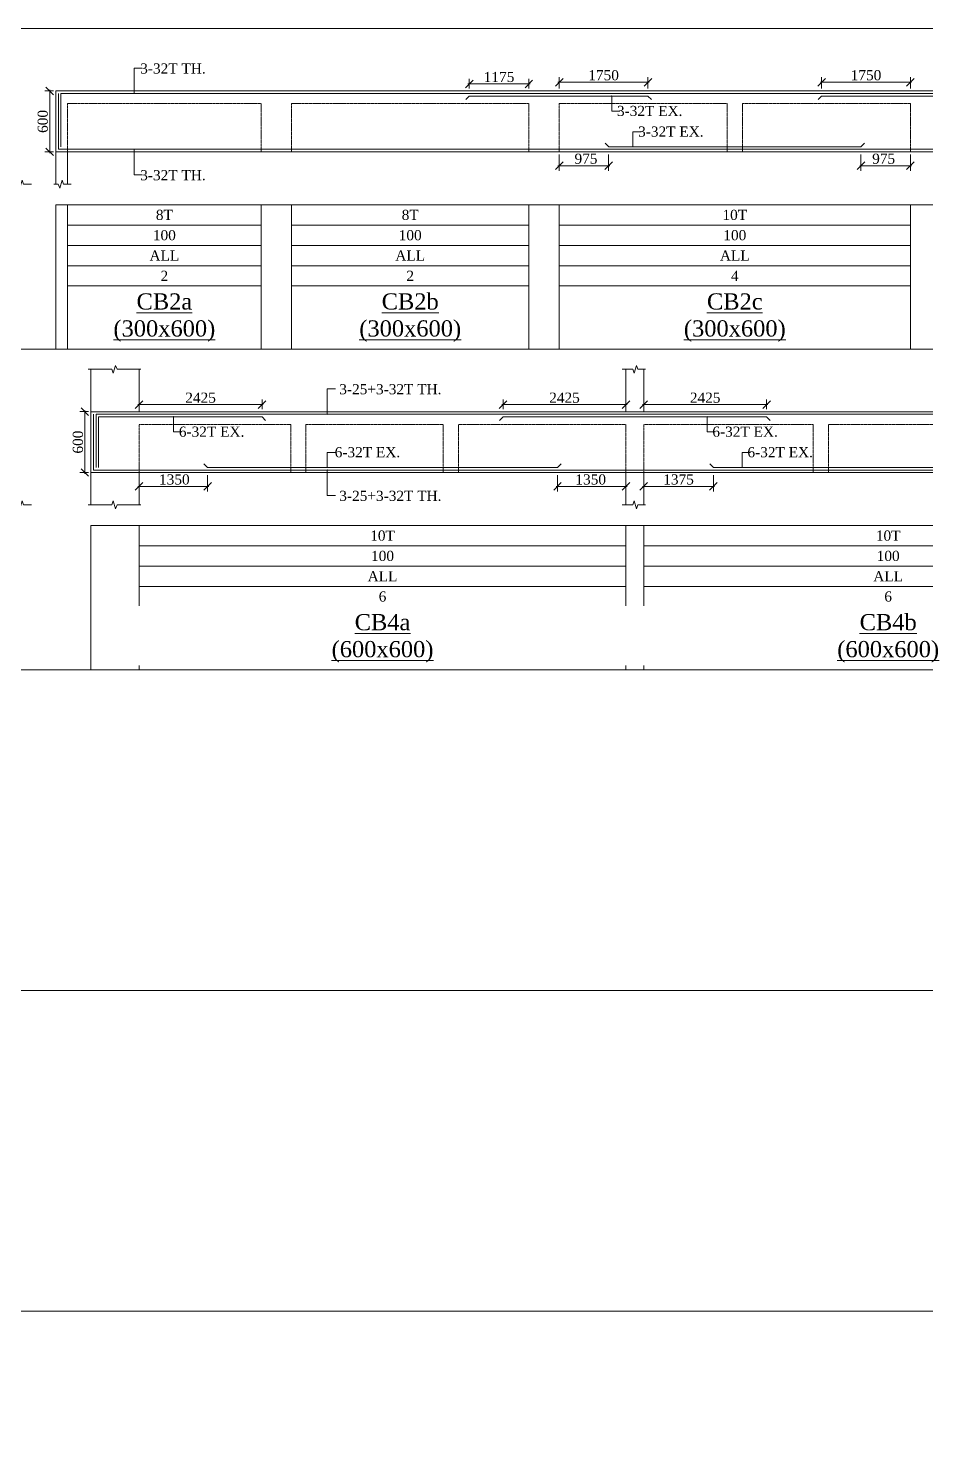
# Model space of a CAD drawing. Header units: inches. Extents: x 11017527 to 11245450, y -2821070 to -2693013.
# Drawn here: x 11215560 to 11233258, y -2753310 to -2725269 of the extents above; entities that cross this region are included whole.
import ezdxf
from ezdxf.enums import TextEntityAlignment as Align

# ---------------------------------------------------------------- set-up
doc = ezdxf.new("R2010")
doc.units = ezdxf.units.IN
doc.header["$LTSCALE"] = 0.5
doc.header["$MEASUREMENT"] = 0
doc.linetypes.add('HIDDEN', pattern=[9.525, 6.35, -3.175])
doc.layers.get('0').update_dxf_attribs({"lineweight": 0})
for name, color, linetype, lineweight in [('S-CUT OUT LINE', 9, 'Continuous', 9), ('S-DIM L.S.', 4, 'Continuous', 9), ('S-L.S.SECTION', 5, 'Continuous', 9), ('S-L.S.SLAB LINE', 8, 'HIDDEN', 5), ('S-L.S.STEEL', 6, 'Continuous', 15), ('S-SECTION MARK', 7, 'Continuous', 0), ('S-SHEET', 251, 'Continuous', 0), ('S-TEXT', 7, 'Continuous', 0), ('S-TEXT L.S. BEAM NO.', 30, 'Continuous', 5), ('S-TEXT. L.S.', 7, 'Continuous', 13)]:
    doc.layers.add(name, color=color, linetype=linetype, lineweight=lineweight)
doc.styles.add('135', font='arial.ttf', dxfattribs={"width": 0.8, "height": 135})
doc.styles.get("Standard").update_dxf_attribs({"font": 'times.ttf'})
doc.styles.add('TEXT', font='times.ttf')
doc.dimstyles.new('75', dxfattribs={"dimtxt": 135, "dimasz": 90, "dimexe": 0.1, "dimexo": 0.03, "dimgap": 0.09, "dimtad": 1, "dimdec": 0, "dimzin": 0, "dimdsep": 46, "dimtxsty": '135', "dimblk": 'ARCHTICK', "dimcen": 0.09, "dimclrd": 256, "dimclre": 256, "dimclrt": 256, "dimadec": 0, "dimazin": 0, "dimtfac": 1, "dimtdec": 0, "dimtofl": 0, "dimtmove": 1, "dimatfit": 3, "dimldrblk": 'DOTSMALL', "dimfxl": 1, "dimtolj": 1, "dimtzin": 0, "dimlwd": -1, "dimlwe": -1, "dimarcsym": 0})
doc.dimstyles.new('SETU_1', dxfattribs={"dimtxt": 200, "dimasz": 150, "dimexe": 100, "dimexo": 50, "dimgap": 35, "dimtad": 1, "dimdec": 0, "dimzin": 0, "dimdsep": 46, "dimtxsty": 'Standard', "dimblk": 'OBLIQUE', "dimcen": 150, "dimdle": 25, "dimclrd": 4, "dimclre": 7, "dimclrt": 256, "dimadec": 0, "dimazin": 0, "dimtfac": 1, "dimtdec": 0, "dimtofl": 0, "dimtmove": 1, "dimatfit": 3, "dimfxl": 1, "dimtolj": 1, "dimtzin": 0, "dimlwd": -1, "dimlwe": 5, "dimarcsym": 1})

# ---------------------------------------------------------------- blocks, each defined once
blk = doc.blocks.new('_Oblique')
at = {"color": 0, "linetype": 'ByBlock', "lineweight": -2}
blk.add_line((-0.5, -0.5), (0.5, 0.5), dxfattribs=at)
blk = doc.blocks.new('*D231')
at = {"layer": 'S-DIM L.S.', "color": 7, "lineweight": 5, "transparency": 16777216}
for p, q in [((11216051, -2726502), (11215880, -2726502)), ((11216051, -2727702), (11215880, -2727702))]:
    blk.add_line(p, q, dxfattribs=at)
at = {"layer": 'S-DIM L.S.', "color": 6, "transparency": 16777216}
blk.add_line((11215980, -2727727), (11215980, -2726477), dxfattribs=at)
at = {"layer": 'S-DIM L.S.', "color": 6, "transparency": 16777216, "xscale": 150, "yscale": 150, "zscale": 150}
for p, rotation in [((11215980, -2726502), 90), ((11215980, -2727702), 270)]:
    blk.add_blockref('_Oblique', p, dxfattribs=dict(at, rotation=rotation))
at = {"layer": 'S-DIM L.S.', "transparency": 16777216, "insert": (11215843, -2727102), "char_height": 200, "attachment_point": 5, "rotation": 90, "style": 'TEXT'}
blk.add_mtext('\\A1;600', dxfattribs=at)
blk = doc.blocks.new('_ArchTick')
at = {"color": 0, "linetype": 'ByBlock', "const_width": 0.15}
blk.add_lwpolyline([(-0.5, -0.5), (0.5, 0.5)], dxfattribs=at)
blk = doc.blocks.new('*D224')
at = {"layer": 'S-DIM L.S.', "color": 7, "lineweight": 5, "transparency": 16777216}
for p, q in [((11231983, -2727752), (11231983, -2728077)), ((11232958, -2727752), (11232958, -2728077))]:
    blk.add_line(p, q, dxfattribs=at)
at = {"layer": 'S-DIM L.S.', "color": 7, "transparency": 16777216}
blk.add_line((11232983, -2727977), (11231958, -2727977), dxfattribs=at)
at = {"layer": 'S-DIM L.S.', "color": 7, "transparency": 16777216, "xscale": 150, "yscale": 150, "zscale": 150, "rotation": 180}
blk.add_blockref('_Oblique', (11231983, -2727977), dxfattribs=at)
at = {"layer": 'S-DIM L.S.', "color": 7, "transparency": 16777216, "xscale": 150, "yscale": 150, "zscale": 150}
blk.add_blockref('_Oblique', (11232958, -2727977), dxfattribs=at)
at = {"layer": 'S-DIM L.S.', "transparency": 16777216, "insert": (11232431, -2727839), "char_height": 200, "attachment_point": 5, "style": 'TEXT'}
blk.add_mtext('\\A1;975', dxfattribs=at)
blk = doc.blocks.new('*D225')
at = {"layer": 'S-DIM L.S.', "color": 7, "transparency": 16777216}
blk.add_line((11231183, -2726329), (11232983, -2726329), dxfattribs=at)
at = {"layer": 'S-DIM L.S.', "color": 7, "lineweight": 5, "transparency": 16777216}
for p, q in [((11231208, -2726452), (11231208, -2726229)), ((11232958, -2726452), (11232958, -2726229))]:
    blk.add_line(p, q, dxfattribs=at)
at = {"layer": 'S-DIM L.S.', "color": 7, "transparency": 16777216, "xscale": 150, "yscale": 150, "zscale": 150, "rotation": 180}
blk.add_blockref('_Oblique', (11231208, -2726329), dxfattribs=at)
at = {"layer": 'S-DIM L.S.', "color": 7, "transparency": 16777216, "xscale": 150, "yscale": 150, "zscale": 150}
blk.add_blockref('_Oblique', (11232958, -2726329), dxfattribs=at)
at = {"layer": 'S-DIM L.S.', "transparency": 16777216, "insert": (11232083, -2726192), "char_height": 200, "attachment_point": 5, "style": 'TEXT'}
blk.add_mtext('\\A1;1750', dxfattribs=at)
blk = doc.blocks.new('*D226')
at = {"layer": 'S-DIM L.S.', "color": 7, "transparency": 16777216}
blk.add_line((11225456, -2726364), (11224231, -2726364), dxfattribs=at)
at = {"layer": 'S-DIM L.S.', "color": 7, "lineweight": 5, "transparency": 16777216}
for p, q in [((11224256, -2726452), (11224256, -2726264)), ((11225431, -2726452), (11225431, -2726264))]:
    blk.add_line(p, q, dxfattribs=at)
at = {"layer": 'S-DIM L.S.', "color": 7, "transparency": 16777216, "xscale": 150, "yscale": 150, "zscale": 150, "rotation": 180}
blk.add_blockref('_Oblique', (11224256, -2726364), dxfattribs=at)
at = {"layer": 'S-DIM L.S.', "color": 7, "transparency": 16777216, "xscale": 150, "yscale": 150, "zscale": 150}
blk.add_blockref('_Oblique', (11225431, -2726364), dxfattribs=at)
at = {"layer": 'S-DIM L.S.', "transparency": 16777216, "insert": (11224844, -2726227), "char_height": 200, "attachment_point": 5, "style": 'TEXT'}
blk.add_mtext('\\A1;1175', dxfattribs=at)
blk = doc.blocks.new('*D227')
at = {"layer": 'S-DIM L.S.', "color": 7, "lineweight": 5, "transparency": 16777216}
for p, q in [((11226031, -2727752), (11226031, -2728077)), ((11227006, -2727752), (11227006, -2728077))]:
    blk.add_line(p, q, dxfattribs=at)
at = {"layer": 'S-DIM L.S.', "color": 7, "transparency": 16777216}
blk.add_line((11226006, -2727977), (11227031, -2727977), dxfattribs=at)
at = {"layer": 'S-DIM L.S.', "color": 7, "transparency": 16777216, "xscale": 150, "yscale": 150, "zscale": 150, "rotation": 180}
blk.add_blockref('_Oblique', (11226031, -2727977), dxfattribs=at)
at = {"layer": 'S-DIM L.S.', "color": 7, "transparency": 16777216, "xscale": 150, "yscale": 150, "zscale": 150}
blk.add_blockref('_Oblique', (11227006, -2727977), dxfattribs=at)
at = {"layer": 'S-DIM L.S.', "transparency": 16777216, "insert": (11226559, -2727839), "char_height": 200, "attachment_point": 5, "style": 'TEXT'}
blk.add_mtext('\\A1;975', dxfattribs=at)
blk = doc.blocks.new('*D228')
at = {"layer": 'S-DIM L.S.', "color": 7, "transparency": 16777216}
blk.add_line((11227806, -2726329), (11226006, -2726329), dxfattribs=at)
at = {"layer": 'S-DIM L.S.', "color": 7, "lineweight": 5, "transparency": 16777216}
for p, q in [((11226031, -2726452), (11226031, -2726229)), ((11227781, -2726452), (11227781, -2726229))]:
    blk.add_line(p, q, dxfattribs=at)
at = {"layer": 'S-DIM L.S.', "color": 7, "transparency": 16777216, "xscale": 150, "yscale": 150, "zscale": 150}
for p, rotation in [((11226031, -2726329), 179.9999996677906), ((11227781, -2726329), 359.9999996677906)]:
    blk.add_blockref('_Oblique', p, dxfattribs=dict(at, rotation=rotation))
at = {"layer": 'S-DIM L.S.', "transparency": 16777216, "insert": (11226906, -2726192), "char_height": 200, "attachment_point": 5, "rotation": 360, "style": 'TEXT'}
blk.add_mtext('\\A1;1750', dxfattribs=at)
blk = doc.blocks.new('*D252')
at = {"layer": 'S-DIM L.S.', "color": 7, "lineweight": 5, "transparency": 16777216}
for p, q in [((11216743, -2732825), (11216572, -2732825)), ((11216743, -2734025), (11216572, -2734025))]:
    blk.add_line(p, q, dxfattribs=at)
at = {"layer": 'S-DIM L.S.', "color": 6, "transparency": 16777216}
blk.add_line((11216672, -2734050), (11216672, -2732800), dxfattribs=at)
at = {"layer": 'S-DIM L.S.', "color": 6, "transparency": 16777216, "xscale": 150, "yscale": 150, "zscale": 150}
for p, rotation in [((11216672, -2732825), 90), ((11216672, -2734025), 270)]:
    blk.add_blockref('_Oblique', p, dxfattribs=dict(at, rotation=rotation))
at = {"layer": 'S-DIM L.S.', "transparency": 16777216, "insert": (11216536, -2733425), "char_height": 200, "attachment_point": 5, "rotation": 90, "style": 'TEXT'}
blk.add_mtext('\\A1;600', dxfattribs=at)
blk = doc.blocks.new('*D253')
at = {"layer": 'S-DIM L.S.', "color": 7, "lineweight": 5, "transparency": 16777216}
for p, q in [((11217743, -2732775), (11217743, -2732587)), ((11220168, -2732775), (11220168, -2732587))]:
    blk.add_line(p, q, dxfattribs=at)
at = {"layer": 'S-DIM L.S.', "color": 7, "transparency": 16777216}
blk.add_line((11217718, -2732687), (11220193, -2732687), dxfattribs=at)
at = {"layer": 'S-DIM L.S.', "color": 7, "transparency": 16777216, "xscale": 150, "yscale": 150, "zscale": 150, "rotation": 180}
blk.add_blockref('_Oblique', (11217743, -2732687), dxfattribs=at)
at = {"layer": 'S-DIM L.S.', "color": 7, "transparency": 16777216, "xscale": 150, "yscale": 150, "zscale": 150}
blk.add_blockref('_Oblique', (11220168, -2732687), dxfattribs=at)
at = {"layer": 'S-DIM L.S.', "transparency": 16777216, "insert": (11218956, -2732551), "char_height": 200, "attachment_point": 5, "style": 'TEXT'}
blk.add_mtext('\\A1;2425', dxfattribs=at)
blk = doc.blocks.new('*D254')
at = {"layer": 'S-DIM L.S.', "color": 7, "transparency": 16777216}
blk.add_line((11217718, -2734300), (11219118, -2734300), dxfattribs=at)
at = {"layer": 'S-DIM L.S.', "color": 7, "lineweight": 5, "transparency": 16777216}
for p, q in [((11217743, -2734075), (11217743, -2734400)), ((11219093, -2734075), (11219093, -2734400))]:
    blk.add_line(p, q, dxfattribs=at)
at = {"layer": 'S-DIM L.S.', "color": 7, "transparency": 16777216, "xscale": 150, "yscale": 150, "zscale": 150, "rotation": 180}
blk.add_blockref('_Oblique', (11217743, -2734300), dxfattribs=at)
at = {"layer": 'S-DIM L.S.', "color": 7, "transparency": 16777216, "xscale": 150, "yscale": 150, "zscale": 150}
blk.add_blockref('_Oblique', (11219093, -2734300), dxfattribs=at)
at = {"layer": 'S-DIM L.S.', "transparency": 16777216, "insert": (11218438, -2734163), "char_height": 200, "attachment_point": 5, "style": 'TEXT'}
blk.add_mtext('\\A1;1350', dxfattribs=at)
blk = doc.blocks.new('*D255')
at = {"layer": 'S-DIM L.S.', "color": 7, "lineweight": 5, "transparency": 16777216}
for p, q in [((11227697, -2732775), (11227697, -2732587)), ((11230122, -2732775), (11230122, -2732587))]:
    blk.add_line(p, q, dxfattribs=at)
at = {"layer": 'S-DIM L.S.', "color": 7, "transparency": 16777216}
blk.add_line((11227672, -2732687), (11230147, -2732687), dxfattribs=at)
at = {"layer": 'S-DIM L.S.', "color": 7, "transparency": 16777216, "xscale": 150, "yscale": 150, "zscale": 150, "rotation": 180}
blk.add_blockref('_Oblique', (11227697, -2732687), dxfattribs=at)
at = {"layer": 'S-DIM L.S.', "color": 7, "transparency": 16777216, "xscale": 150, "yscale": 150, "zscale": 150}
blk.add_blockref('_Oblique', (11230122, -2732687), dxfattribs=at)
at = {"layer": 'S-DIM L.S.', "transparency": 16777216, "insert": (11228910, -2732551), "char_height": 200, "attachment_point": 5, "style": 'TEXT'}
blk.add_mtext('\\A1;2425', dxfattribs=at)
blk = doc.blocks.new('*D256')
at = {"layer": 'S-DIM L.S.', "color": 7, "transparency": 16777216}
blk.add_line((11227672, -2734300), (11229097, -2734300), dxfattribs=at)
at = {"layer": 'S-DIM L.S.', "color": 7, "lineweight": 5, "transparency": 16777216}
for p, q in [((11227697, -2734075), (11227697, -2734400)), ((11229072, -2734075), (11229072, -2734400))]:
    blk.add_line(p, q, dxfattribs=at)
at = {"layer": 'S-DIM L.S.', "color": 7, "transparency": 16777216, "xscale": 150, "yscale": 150, "zscale": 150, "rotation": 180}
blk.add_blockref('_Oblique', (11227697, -2734300), dxfattribs=at)
at = {"layer": 'S-DIM L.S.', "color": 7, "transparency": 16777216, "xscale": 150, "yscale": 150, "zscale": 150}
blk.add_blockref('_Oblique', (11229072, -2734300), dxfattribs=at)
at = {"layer": 'S-DIM L.S.', "transparency": 16777216, "insert": (11228385, -2734163), "char_height": 200, "attachment_point": 5, "style": 'TEXT'}
blk.add_mtext('\\A1;1375', dxfattribs=at)
blk = doc.blocks.new('*D257')
at = {"layer": 'S-DIM L.S.', "color": 7, "lineweight": 5, "transparency": 16777216}
for p, q in [((11224922, -2732775), (11224922, -2732587)), ((11227347, -2732775), (11227347, -2732587))]:
    blk.add_line(p, q, dxfattribs=at)
at = {"layer": 'S-DIM L.S.', "color": 7, "transparency": 16777216}
blk.add_line((11227372, -2732687), (11224897, -2732687), dxfattribs=at)
at = {"layer": 'S-DIM L.S.', "color": 7, "transparency": 16777216, "xscale": 150, "yscale": 150, "zscale": 150, "rotation": 180}
blk.add_blockref('_Oblique', (11224922, -2732687), dxfattribs=at)
at = {"layer": 'S-DIM L.S.', "color": 7, "transparency": 16777216, "xscale": 150, "yscale": 150, "zscale": 150}
blk.add_blockref('_Oblique', (11227347, -2732687), dxfattribs=at)
at = {"layer": 'S-DIM L.S.', "transparency": 16777216, "insert": (11226135, -2732551), "char_height": 200, "attachment_point": 5, "style": 'TEXT'}
blk.add_mtext('\\A1;2425', dxfattribs=at)
blk = doc.blocks.new('*D258')
at = {"layer": 'S-DIM L.S.', "color": 7, "transparency": 16777216}
blk.add_line((11227372, -2734300), (11225972, -2734300), dxfattribs=at)
at = {"layer": 'S-DIM L.S.', "color": 7, "lineweight": 5, "transparency": 16777216}
for p, q in [((11225997, -2734075), (11225997, -2734400)), ((11227347, -2734075), (11227347, -2734400))]:
    blk.add_line(p, q, dxfattribs=at)
at = {"layer": 'S-DIM L.S.', "color": 7, "transparency": 16777216, "xscale": 150, "yscale": 150, "zscale": 150, "rotation": 180}
blk.add_blockref('_Oblique', (11225997, -2734300), dxfattribs=at)
at = {"layer": 'S-DIM L.S.', "color": 7, "transparency": 16777216, "xscale": 150, "yscale": 150, "zscale": 150}
blk.add_blockref('_Oblique', (11227347, -2734300), dxfattribs=at)
at = {"layer": 'S-DIM L.S.', "transparency": 16777216, "insert": (11226652, -2734163), "char_height": 200, "attachment_point": 5, "style": 'TEXT'}
blk.add_mtext('\\A1;1350', dxfattribs=at)

msp = doc.modelspace()

# ---------------------------------------------------------------- linework, layer by layer
at = {"layer": 'S-CUT OUT LINE'}
for points, elevation in [([(11215618.288, -2728338.112), (11215463.572, -2728338.112), (11215435.602, -2728261.264), (11215388.925, -2728414.96), (11215360.955, -2728338.112), (11215275.739, -2728338.112)], 0.007), ([(11216405.922, -2728338.112), (11216251.206, -2728338.112), (11216223.235, -2728261.264), (11216176.558, -2728414.96), (11216148.588, -2728338.112), (11216063.373, -2728338.112)], -0.01), ([(11216737.956, -2731989.104), (11217204.85, -2731989.104), (11217232.821, -2732065.952), (11217279.498, -2731912.256), (11217307.468, -2731989.104), (11217775.812, -2731989.104)], -0.045), ([(11227272.288, -2731989.108), (11227479.947, -2731989.108), (11227507.917, -2732065.956), (11227554.594, -2731912.26), (11227582.564, -2731989.108), (11227729.808, -2731989.108)], -0.045), ([(11215618.288, -2734661.873), (11215463.572, -2734661.873), (11215435.602, -2734585.025), (11215388.925, -2734738.721), (11215360.955, -2734661.873), (11215275.739, -2734661.873)], 0.005), ([(11216737.956, -2734661.873), (11217204.85, -2734661.873), (11217232.821, -2734585.025), (11217279.498, -2734738.721), (11217307.468, -2734661.873), (11217775.812, -2734661.873)], -0.045), ([(11227272.288, -2734661.878), (11227479.947, -2734661.878), (11227507.917, -2734585.03), (11227554.594, -2734738.725), (11227582.564, -2734661.878), (11227729.808, -2734661.878)], -0.045)]:
    msp.add_lwpolyline(points, dxfattribs=dict(at, elevation=elevation))
at = {"layer": 'S-L.S.SECTION', "color": 5}
for p, q in [((11241635.676, -2726501.728, -0.049), (11216100.922, -2726501.728, -0.033)), ((11216100.922, -2727701.728, -0.033), (11216100.922, -2726501.728, -0.033)), ((11241635.676, -2727701.728, -0.049), (11216100.922, -2727701.728, -0.033)), ((11216793.288, -2732825.488, -0.033), (11238293.288, -2732825.488, -0.034)), ((11216793.288, -2734025.488, -0.017), (11216793.288, -2732825.488, -0.017)), ((11216793.288, -2734025.488, -0.033), (11238293.288, -2734025.488, -0.034))]:
    msp.add_line(p, q, dxfattribs=at)
at = {"layer": 'S-L.S.SECTION', "color": 1}
for p, q in [((11216100.922, -2727701.728, -0.033), (11216100.922, -2728338.112, -0.033)), ((11216330.922, -2727701.728, -0.008), (11216330.922, -2728338.112, -0.008)), ((11216793.288, -2732825.488, -0.017), (11216793.288, -2731989.104, -0.017)), ((11217743.288, -2731989.104, -0.017), (11217743.288, -2732825.488, -0.017)), ((11227347.288, -2731989.108, -0.022), (11227347.288, -2732825.493, -0.022)), ((11227697.288, -2732825.493, -0.051), (11227697.288, -2731989.108, -0.051)), ((11216793.288, -2734025.488, -0.017), (11216793.288, -2734661.873, -0.017)), ((11217743.288, -2734025.488, -0.017), (11217743.288, -2734661.873, -0.017)), ((11227347.288, -2734025.493, -0.022), (11227347.288, -2734661.878, -0.022)), ((11227697.288, -2734025.493, -0.051), (11227697.288, -2734661.878, -0.051))]:
    msp.add_line(p, q, dxfattribs=at)
at = {"layer": 'S-L.S.SLAB LINE', "linetype": 'HIDDEN', "ltscale": 0.8}
for p, q in [((11220151.259, -2726751.729, -0.024), (11216330.922, -2726751.729, -0.015)), ((11216330.922, -2726751.729, -0.033), (11216330.922, -2727701.728, -0.033)), ((11220151.259, -2727701.728, -0.027), (11220151.259, -2726751.729, -0.027)), ((11225431.259, -2726751.729, -0.037), (11220751.259, -2726751.729, -0.026)), ((11220751.259, -2726751.729, -0.024), (11220751.259, -2727701.68, -0.024)), ((11225431.259, -2727701.728, -0.027), (11225431.259, -2726751.729, -0.027)), ((11229346.259, -2726751.729, -0.047), (11226031.259, -2726751.729, -0.039)), ((11226031.259, -2726751.729, -0.024), (11226031.259, -2727701.68, -0.024)), ((11229346.259, -2727701.728, -0.027), (11229346.259, -2726751.729, -0.027)), ((11232957.839, -2726751.729, -0.056), (11229646.259, -2726751.729, -0.048)), ((11229646.259, -2727701.728, -0.027), (11229646.259, -2726751.729, -0.027)), ((11232957.839, -2727701.728, -0.027), (11232957.839, -2726751.729, -0.027)), ((11217743.293, -2733075.49, -0.046), (11220732.979, -2733075.492, -0.042)), ((11217743.293, -2734025.488, -0.017), (11217743.293, -2733075.49, -0.017)), ((11220732.979, -2733075.492, -0.017), (11220732.979, -2734025.488, -0.017)), ((11221032.979, -2733075.492, -0.042), (11223743.289, -2733075.494, -0.038)), ((11221032.979, -2733075.492, -0.017), (11221032.979, -2734025.488, -0.017)), ((11223743.289, -2733075.494, -0.017), (11223743.289, -2734025.488, -0.017)), ((11224043.289, -2733075.494, -0.038), (11227347.288, -2733075.496, -0.034)), ((11224043.289, -2733075.494, -0.017), (11224043.289, -2734025.488, -0.017)), ((11227347.288, -2733075.496, -0.039), (11227347.288, -2734025.493, -0.039)), ((11227697.288, -2733075.496, -0.033), (11231043.288, -2733075.498, -0.029)), ((11227697.288, -2734025.493, -0.051), (11227697.288, -2733075.496, -0.051)), ((11231043.288, -2733075.498, -0.017), (11231043.288, -2734025.488, -0.017)), ((11231343.288, -2733075.499, -0.028), (11234011.598, -2733075.5, -0.025)), ((11231343.288, -2733075.499, -0.017), (11231343.288, -2734025.488, -0.017))]:
    msp.add_line(p, q, dxfattribs=at)
at = {"layer": 'S-L.S.STEEL', "color": 1}
for p, q in [((11216150.922, -2727651.728, -0.033), (11216150.922, -2726551.728, -0.033)), ((11241535.676, -2726551.728, -0.049), (11216200.922, -2726551.728, -0.033)), ((11216200.922, -2727601.728, -0.033), (11216200.922, -2726551.728, -0.033)), ((11241585.676, -2727651.728, -0.048), (11216150.922, -2727651.728, -0.033)), ((11216843.288, -2733975.488, -0.017), (11216843.288, -2732875.488, -0.017)), ((11216893.288, -2732875.488, -0.033), (11238193.288, -2732875.488, -0.034)), ((11216893.288, -2733925.488, -0.017), (11216893.288, -2732875.488, -0.017)), ((11216843.288, -2733975.488, -0.033), (11238243.288, -2733975.488, -0.034))]:
    msp.add_line(p, q, dxfattribs=at)
at = {"layer": 'S-L.S.STEEL'}
for p, q in [((11224256.259, -2726601.776, -0.03), (11224185.25, -2726672.784, -0.03)), ((11227781.259, -2726601.776, -0.011), (11224256.259, -2726601.776, -0.08)), ((11227781.259, -2726601.776, -0.03), (11227852.267, -2726672.784, -0.03)), ((11231207.839, -2726601.776, -0.03), (11231136.83, -2726672.784, -0.03)), ((11231207.839, -2726601.776, -0.011), (11234732.839, -2726601.776, -0.08)), ((11227006.193, -2727601.712, -0.016), (11226935.25, -2727530.769, -0.016)), ((11231982.874, -2727601.743, -0.016), (11232053.848, -2727530.769, -0.016)), ((11227006.193, -2727601.712, -0.026), (11231982.874, -2727601.743, -0.028)), ((11216943.288, -2733925.488, -0.017), (11216943.288, -2732925.386, -0.017)), ((11220168.293, -2732925.386, -0.017), (11216943.288, -2732925.386, -0.039)), ((11220168.293, -2732925.386, -0.003), (11220239.301, -2732996.395, -0.003)), ((11224922.178, -2732925.493, -0.003), (11224851.276, -2732996.395, -0.003)), ((11224922.178, -2732925.493, 0.032), (11230122.288, -2732925.493, -0.051)), ((11230122.288, -2732925.493, 0.027), (11230193.302, -2732996.506, 0.027)), ((11219093.293, -2733925.517, -0.009), (11219022.153, -2733854.378, -0.009)), ((11225997.306, -2733925.496, -0.038), (11219093.293, -2733925.517, -0.036)), ((11225997.306, -2733925.496, -0.009), (11226068.424, -2733854.378, -0.009)), ((11229072.288, -2733925.494, -0.028), (11229001.284, -2733854.489, -0.028)), ((11235968.285, -2733925.497, -0.049), (11229072.288, -2733925.494, -0.05))]:
    msp.add_line(p, q, dxfattribs=at)
at = {"layer": 'S-SHEET'}
for p, q in [((11241635.676, -2728746.728, -0.033), (11216100.922, -2728746.728, -0.016)), ((11216100.922, -2728746.728, -0.033), (11216100.922, -2731592.515, -0.033)), ((11216330.922, -2728746.728, -0.033), (11216330.922, -2731592.515, -0.033)), ((11220151.259, -2728746.728, -0.027), (11220151.259, -2731592.515, -0.027)), ((11220151.259, -2728746.728, -0.015), (11220151.259, -2731592.515, -0.015)), ((11220751.259, -2728746.68, -0.024), (11220751.259, -2731592.467, -0.024)), ((11225431.259, -2728746.728, -0.027), (11225431.259, -2731592.515, -0.027)), ((11225431.259, -2728746.728, -0.015), (11225431.259, -2731592.515, -0.015)), ((11226031.259, -2728746.68, -0.024), (11226031.259, -2731592.467, -0.024)), ((11232957.839, -2728746.728, -0.027), (11232957.839, -2731592.515, -0.027)), ((11232957.839, -2728746.728, -0.015), (11232957.839, -2731592.515, -0.015)), ((11220151.259, -2729146.728, -0.018), (11216330.922, -2729146.728, -0.032)), ((11225431.259, -2729146.705, -0.013), (11220751.259, -2729146.68, -0.013)), ((11232957.839, -2729146.747, -0.013), (11226031.259, -2729146.709, -0.013)), ((11220151.259, -2729546.728, -0.018), (11216330.922, -2729546.728, -0.032)), ((11225431.259, -2729546.705, -0.013), (11220751.259, -2729546.68, -0.013)), ((11232957.839, -2729546.747, -0.013), (11226031.259, -2729546.709, -0.013)), ((11220151.259, -2729946.728, -0.018), (11216330.922, -2729946.728, -0.032)), ((11225431.259, -2729946.705, -0.013), (11220751.259, -2729946.68, -0.013)), ((11232957.839, -2729946.747, -0.013), (11226031.259, -2729946.709, -0.013)), ((11220151.259, -2730346.728, -0.018), (11216330.922, -2730346.728, -0.032)), ((11225431.259, -2730346.705, -0.013), (11220751.259, -2730346.68, -0.013)), ((11232957.839, -2730346.747, -0.013), (11226031.259, -2730346.709, -0.013)), ((11187769.912, -2731592.515, 0.001), (11245449.902, -2731592.515, 0.001)), ((11241635.676, -2731592.515, -0.033), (11216100.922, -2731592.515, -0.016)), ((11216793.288, -2735070.488, -0.017), (11238293.288, -2735070.488, -0.017)), ((11216793.288, -2735070.488, -0.017), (11216793.288, -2737916.276, -0.017)), ((11217743.288, -2735070.488, -0.017), (11217743.288, -2737916.276, -0.017)), ((11227347.288, -2735070.493, -0.017), (11227347.288, -2737916.28, -0.017)), ((11227697.288, -2735070.493, -0.051), (11227697.288, -2737916.28, -0.051)), ((11217743.288, -2735470.488, 0.001), (11227347.288, -2735470.493, -0.005)), ((11227697.288, -2735470.493, -0.034), (11237343.288, -2735470.497, -0.038)), ((11217743.288, -2735870.488, 0.001), (11227347.288, -2735870.493, -0.005)), ((11227697.288, -2735870.493, -0.034), (11237343.288, -2735870.497, -0.038)), ((11217743.288, -2736270.488, 0.001), (11227347.288, -2736270.493, -0.005)), ((11227697.288, -2736270.493, -0.034), (11237343.288, -2736270.497, -0.038)), ((11217743.288, -2736670.488, 0.001), (11227347.288, -2736670.493, -0.005)), ((11227697.288, -2736670.493, -0.034), (11237343.288, -2736670.497, -0.038)), ((11187769.912, -2737916.277, -0.001), (11245449.902, -2737916.277, -0.001)), ((11216793.288, -2737916.276, -0.017), (11238293.288, -2737916.276, -0.017)), ((11187769.912, -2744240.037), (11245449.902, -2744240.037)), ((11187769.912, -2750563.797, 0.001), (11245449.902, -2750563.797, 0.001))]:
    msp.add_line(p, q, dxfattribs=at)
msp.add_lwpolyline([(11245449.902, -2772611.23), (11187769.912, -2772611.23), (11187769.912, -2725268.754), (11245449.902, -2725268.754)], close=True, dxfattribs=at)

# ---------------------------------------------------------------- texts
at = {"layer": 'S-TEXT', "char_height": 200, "attachment_point": 5, "style": 'TEXT'}
for s, insert, width in [('8T', (11218241.09, -2728946.713, -0.017), 1420.33685), ('8T', (11223091.259, -2728946.713, -0.017), 2280), ('10T', (11229494.549, -2728946.713, -0.017), 4526.58035), ('\\pxt9.000002;100', (11218241.09, -2729346.698, -0.022), 1420.33685), ('\\pxt9.000002;100', (11223091.259, -2729346.698, -0.023), 2280), ('\\pxt9.000002;100', (11229494.549, -2729346.698, -0.023), 4526.58035), ('ALL', (11218241.09, -2729746.698, -0.022), 1420.33685), ('ALL', (11223091.259, -2729746.698, -0.023), 2280), ('ALL', (11229494.549, -2729746.698, -0.023), 4526.58035), ('2', (11218241.09, -2730146.713, -0.025), 3820.33685), ('2', (11223091.259, -2730146.702, -0.023), 4680), ('4', (11229494.549, -2730146.713, -0.024), 6926.58035), ('10T', (11222545.288, -2735270.526, 0.004), 7204), ('10T', (11232520.288, -2735270.526, 0.009), 7246), ('\\pxt9.000002;100', (11222545.288, -2735670.459, 0.012), 7204), ('\\pxt9.000002;100', (11232520.288, -2735670.459, 0.014), 7246), ('ALL', (11222545.288, -2736070.474, 0.012), 7204), ('ALL', (11232520.288, -2736070.474, 0.014), 7246)]:
    msp.add_mtext(s, dxfattribs=dict(at, insert=insert, width=width))
at = {"layer": 'S-TEXT L.S. BEAM NO.', "linetype": 'ByBlock', "char_height": 319.2745, "attachment_point": 5, "style": 'TEXT'}
for s, insert, width in [('{\\LCB2a\\P(300x600)}', (11218241.09, -2730969.606, -0.023), 3820.33685), ('{\\LCB2b\\P(300x600)}', (11223091.259, -2730969.606, -0.023), 4680), ('{\\LCB2c\\P(300x600)}', (11229494.549, -2730969.606, -0.029), 6926.58035)]:
    msp.add_mtext(s, dxfattribs=dict(at, insert=insert, width=width))
at = {"layer": 'S-TEXT. L.S.', "style": 'TEXT'}
for s, p in [('3-32T TH.', (11218410.966, -2726158.533, -0.056)), ('3-32T EX.', (11227815.729, -2726995.147, -0.06)), ('3-32T EX.', (11228233.059, -2727402.231, -0.056)), ('3-32T TH.', (11218410.966, -2728262.572, -0.056)), ('6-32T EX.', (11219173.246, -2733319.014, -0.095)), ('6-32T EX.', (11229697.871, -2733319.014, -0.095)), ('6-32T EX.', (11222248.005, -2733724.736, -0.094)), ('6-32T EX.', (11230389.411, -2733724.736, -0.091))]:
    msp.add_text(s, height=200, dxfattribs=at).set_placement(p, align=Align.CENTER)
for p in [(11221691.973, -2732482.4, -0.091), (11221691.973, -2734585.077, -0.091)]:
    msp.add_text('3-25+3-32T TH.', height=200, dxfattribs=at).set_placement(p)

# ---------------------------------------------------------------- dimensions: what is measured, and where the dimension line sits
at = {"layer": 'S-DIM L.S.'}
for base, p1, p2, picture, middle in [((11224256.259, -2726363.624, -0.029), (11225431.259, -2726501.776, -0.03), (11224256.259, -2726501.776, -0.03), '*D226', (11224843.759, -2726226.605, -0.029)), ((11224922.284, -2732687.235, 0.017), (11227347.288, -2732825.386, 0.001), (11224922.284, -2732825.386, -0.003), '*D257', (11226134.786, -2732550.504, 0.017))]:
    dim = msp.add_linear_dim(base=base, p1=p1, p2=p2, angle=180, dimstyle='SETU_1', override={"dimtxsty": 'TEXT', "dimblk": 'Oblique', "dimclrd": 7, "dimarcsym": 1}, dxfattribs=at)
    dim.commit()
    dim.dimension.update_dxf_attribs({"geometry": picture, "text_midpoint": middle})
for p1, p2, distance, picture, middle in [((11227781.259, -2726501.728, -0.027), (11226031.259, -2726501.728, -0.043), -173.104, '*D228', (11226906.259, -2726191.605, -0.027)), ((11231207.839, -2726501.728, -0.027), (11232957.839, -2726501.728, -0.043), 173.104, '*D225', (11232082.839, -2726191.605, -0.027))]:
    dim = msp.add_aligned_dim(p1=p1, p2=p2, distance=distance, dimstyle='SETU_1', override={"dimtxsty": 'TEXT', "dimblk": 'Oblique', "dimclrd": 7}, dxfattribs=at)
    dim.commit()
    dim.dimension.update_dxf_attribs({"geometry": picture, "text_midpoint": middle})
at = {"layer": 'S-DIM L.S.', "color": 7}
for base, p1, p2, picture, middle in [((11215980.008, -2726501.728, -0.033), (11216100.922, -2727701.728, -0.033), (11216100.922, -2726501.728, -0.033), '*D231', (11215843.278, -2727101.728, -0.033)), ((11216672.375, -2732825.475, -0.023), (11216793.288, -2734025.475, -0.023), (11216793.288, -2732825.475, -0.023), '*D252', (11216535.644, -2733425.475, -0.023))]:
    dim = msp.add_linear_dim(base=base, p1=p1, p2=p2, angle=90, dimstyle='SETU_1', override={"dimlfac": 0.5, "dimtxsty": 'TEXT', "dimclrd": 6, "dimarcsym": 1}, dxfattribs=at)
    dim.commit()
    dim.dimension.update_dxf_attribs({"geometry": picture, "text_midpoint": middle})
at = {"layer": 'S-DIM L.S.'}
for base, p1, p2, picture, middle in [((11227006.259, -2727976.514, -0.026), (11226031.259, -2727701.776, -0.026), (11227006.259, -2727701.778, -0.016), '*D227', (11226558.596, -2727976.514, -0.026)), ((11219093.162, -2734300.123, 0.017), (11217743.288, -2734025.386, 0.001), (11219093.162, -2734025.386, -0.009), '*D254', (11218438.228, -2734300.123, 0.017)), ((11229072.293, -2734300.234, -0.048), (11227697.288, -2734025.497, -0.048), (11229072.293, -2734025.498, -0.028), '*D256', (11228384.791, -2734300.234, -0.048))]:
    dim = msp.add_linear_dim(base=base, p1=p1, p2=p2, dimstyle='SETU_1', override={"dimtxsty": 'TEXT', "dimblk": 'Oblique', "dimclrd": 7, "dimarcsym": 1}, dxfattribs=at)
    dim.commit()
    dim.dimension.update_dxf_attribs({"geometry": picture, "text_midpoint": middle, "dimtype": 160})
for base, p1, p2, picture, middle in [((11231982.839, -2727976.514, -0.026), (11232957.839, -2727701.776, -0.026), (11231982.839, -2727701.778, -0.016), '*D224', (11232430.502, -2727976.514, -0.026)), ((11225997.415, -2734300.123, 0.017), (11227347.288, -2734025.386, 0.001), (11225997.415, -2734025.386, -0.009), '*D258', (11226652.349, -2734300.123, 0.017))]:
    dim = msp.add_linear_dim(base=base, p1=p1, p2=p2, angle=180, dimstyle='SETU_1', override={"dimtxsty": 'TEXT', "dimblk": 'Oblique', "dimclrd": 7, "dimarcsym": 1}, dxfattribs=at)
    dim.commit()
    dim.dimension.update_dxf_attribs({"geometry": picture, "text_midpoint": middle, "dimtype": 160})
for base, p1, p2, picture, middle in [((11220168.293, -2732687.235, 0.017), (11217743.288, -2732825.386, 0.001), (11220168.293, -2732825.386, -0.003), '*D253', (11218955.791, -2732550.504, 0.017)), ((11230122.293, -2732687.346, -0.048), (11227697.288, -2732825.497, -0.048), (11230122.293, -2732825.497, 0.027), '*D255', (11228909.791, -2732550.615, -0.048))]:
    dim = msp.add_linear_dim(base=base, p1=p1, p2=p2, dimstyle='SETU_1', override={"dimtxsty": 'TEXT', "dimblk": 'Oblique', "dimclrd": 7, "dimarcsym": 1}, dxfattribs=at)
    dim.commit()
    dim.dimension.update_dxf_attribs({"geometry": picture, "text_midpoint": middle})

# ---------------------------------------------------------------- leaders
at = {"layer": 'S-SECTION MARK'}
for points in [[(11217643.49, -2726551.728, -0.059), (11217643.49, -2726053.739, -0.059), (11217804.99, -2726053.739, -0.059)], [(11227066.385, -2726601.757, -0.031), (11227066.385, -2726899.033, -0.031), (11227227.885, -2726899.033, -0.031)], [(11227483.715, -2727603.09, -0.059), (11227483.715, -2727305.814, -0.059), (11227645.215, -2727305.814, -0.059)], [(11217643.49, -2727653.09, -0.059), (11217643.49, -2728157.778, -0.059), (11217804.99, -2728157.778, -0.059)], [(11221454.997, -2732875.595, -0.094), (11221454.997, -2732377.606, -0.094), (11221616.498, -2732377.606, -0.094)], [(11218423.902, -2732925.625, -0.065), (11218423.902, -2733222.901, -0.065), (11218585.403, -2733222.901, -0.065)], [(11228948.527, -2732925.625, -0.065), (11228948.527, -2733222.901, -0.065), (11229110.027, -2733222.901, -0.065)], [(11221454.997, -2733925.595, -0.094), (11221454.997, -2733628.319, -0.094), (11221616.498, -2733628.319, -0.094)], [(11229640.067, -2733925.595, -0.094), (11229640.067, -2733628.319, -0.094), (11229801.568, -2733628.319, -0.094)], [(11221454.997, -2733975.595, -0.094), (11221454.997, -2734480.283, -0.094), (11221616.498, -2734480.283, -0.094)]]:
    msp.add_leader(points, dimstyle='75', override={"dimasz": 100, "dimclrd": 7}, dxfattribs=at)

# ---------------------------------------------------------------- next in the draw order: texts
at = {"layer": 'S-TEXT L.S. BEAM NO.', "color": 6, "linetype": 'ByBlock', "insert": (11222545.288, -2737293.367, 0.004), "char_height": 319.2745, "width": 9604, "attachment_point": 5, "style": 'TEXT', "bg_fill": 2}
msp.add_mtext('{\\LCB4a\\P(600x600)}', dxfattribs=at)

# ---------------------------------------------------------------- next in the draw order: texts
at = {"layer": 'S-TEXT', "insert": (11222545.288, -2736470.476, 0.005), "char_height": 200, "width": 9604, "attachment_point": 5, "style": 'TEXT'}
msp.add_mtext('6', dxfattribs=at)
at = {"layer": 'S-TEXT L.S. BEAM NO.', "color": 6, "linetype": 'ByBlock', "insert": (11232520.288, -2737293.367, 0.004), "char_height": 319.2745, "width": 9646, "attachment_point": 5, "style": 'TEXT', "bg_fill": 2}
msp.add_mtext('{\\LCB4b\\P(600x600)}', dxfattribs=at)

# ---------------------------------------------------------------- next in the draw order: texts
at = {"layer": 'S-TEXT', "insert": (11232520.288, -2736470.476, 0.005), "char_height": 200, "width": 9646, "attachment_point": 5, "style": 'TEXT'}
msp.add_mtext('6', dxfattribs=at)

doc.saveas('drawing.dxf')
